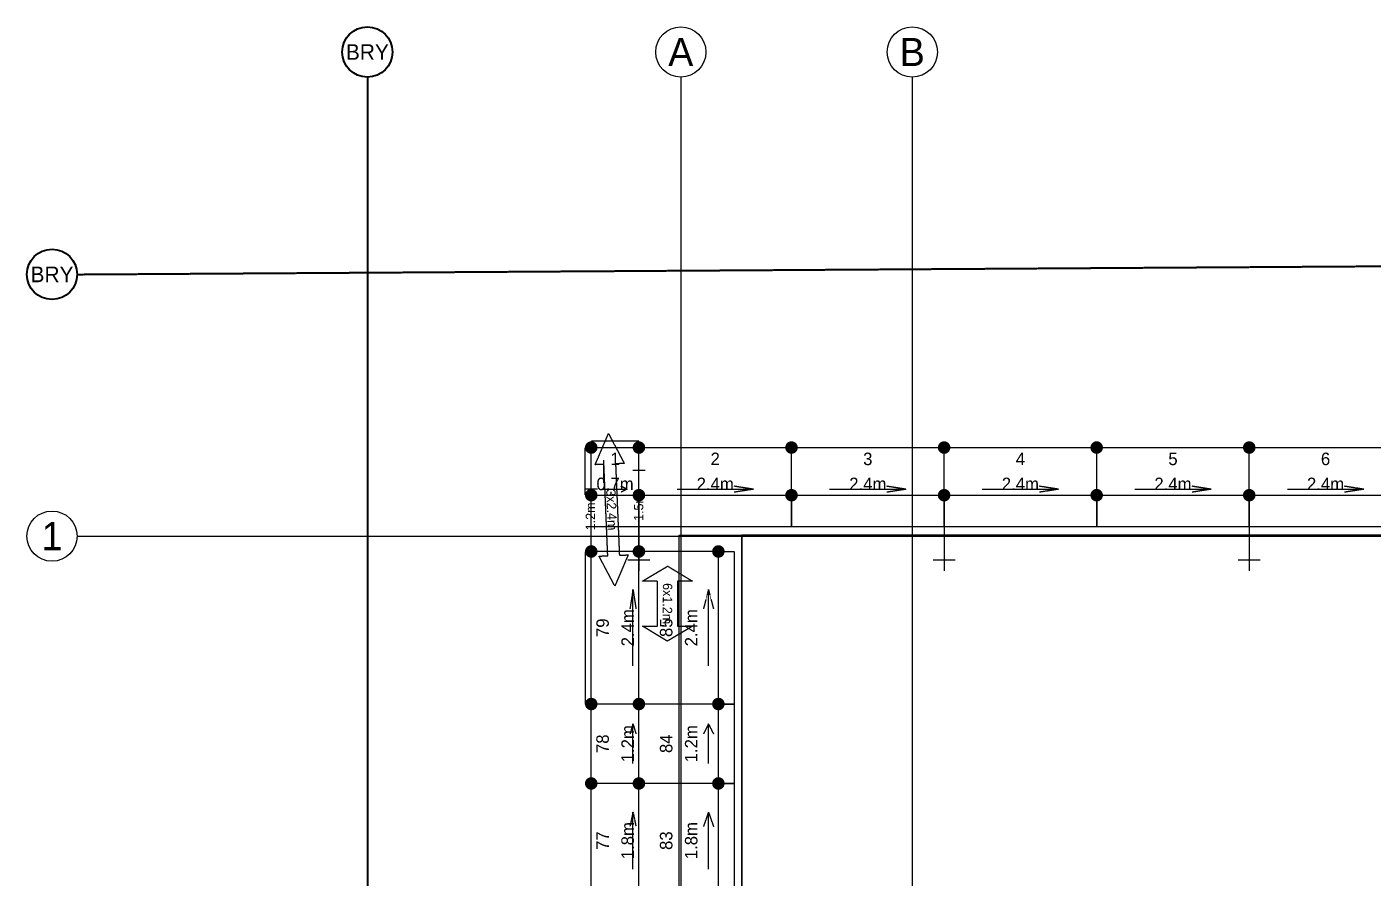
# Model space of a CAD drawing. Header units: millimetres. Extents: x -881708 to -119807, y 0 to 594021.
# Drawn here: x -734440 to -712922, y 448247 to 461855 of the extents above; entities that cross this region are included whole.
import ezdxf
from ezdxf.enums import TextEntityAlignment as Align

# ---------------------------------------------------------------- set-up
doc = ezdxf.new("R2010")
doc.units = ezdxf.units.MM
for name, pattern in [('ACAD_ISO02W100', [15, 12, -3]), ('KwikScaf_DASHED', [3.75, 2.5, -1.25]), ('KwikScaf_Line', [1, 1, 0])]:
    doc.linetypes.add(name, pattern=pattern)
for name, color, linetype in [('03 - Level Three', 201, 'CONTINUOUS'), ('04 - Level Four-Six', 112, 'CONTINUOUS'), ('07 - Level Seven', 140, 'CONTINUOUS'), ('08 - Level Eight', 30, 'CONTINUOUS'), ('Grid Lines', 1, 'CONTINUOUS'), ('KwikScaf Schematic', 7, 'CONTINUOUS')]:
    doc.layers.add(name, color=color, linetype=linetype)
doc.styles.add('Waco', font='vrinda.ttf', dxfattribs={"height": 250})

msp = doc.modelspace()

# ---------------------------------------------------------------- linework, layer by layer
at = {"layer": '03 - Level Three'}
msp.add_lwpolyline([(-703735.4, 440465.9), (-724015.3, 440465.9), (-724015.3, 453731.6), (-703457.3, 453731.6)], dxfattribs=at)
at = {"layer": '04 - Level Four-Six'}
msp.add_lwpolyline([(-700737.7, 440465.9), (-723014.2, 440465.9), (-723014.2, 453731.6), (-703457.3, 453731.6)], dxfattribs=at)
at = {"layer": '07 - Level Seven'}
msp.add_lwpolyline([(-700737.7, 440465.9), (-723014.2, 440465.9), (-723014.2, 453731.6), (-703457.3, 453731.6)], dxfattribs=at)
at = {"layer": '08 - Level Eight'}
msp.add_lwpolyline([(-723014.2, 453731.6), (-723014.2, 440481.8), (-722098.5, 440481.8), (-722098.5, 440465.9), (-700737.7, 440465.9), (-700737.7, 439567.5), (-699094.9, 439567.5), (-699094.9, 440465.9), (-691018.1, 440465.9), (-691018.1, 451986.9), (-693083.9, 451986.9), (-693083.9, 453731.6), (-696368.9, 453731.6), (-696368.9, 455517.6), (-703457.3, 454757), (-703457.3, 453731.6)], close=True, dxfattribs=at)
at = {"layer": 'Grid Lines', "color": 142, "linetype": 'ACAD_ISO02W100', "lineweight": 40}
for points in [[(-728998, 461052.8), (-728998, 433716.2)], [(-733637.7, 457898.9), (-676846.5, 458256.4)]]:
    msp.add_lwpolyline(points, dxfattribs=at)
at = {"layer": 'Grid Lines', "linetype": 'ACAD_ISO02W100'}
for points in [[(-723988, 461052.8), (-723988, 433716.2)], [(-720288, 461052.8), (-720288, 433716.2)], [(-733637.7, 453713.9), (-676846.5, 453713.9)]]:
    msp.add_lwpolyline(points, dxfattribs=at)
at = {"layer": 'Grid Lines', "color": 142, "lineweight": 40}
for centre in [(-728998, 461454.1), (-734038.9, 457898.9)]:
    msp.add_circle(centre, 401.2, dxfattribs=at)
at = {"layer": 'Grid Lines'}
for centre in [(-723988, 461454.1), (-720288, 461454.1), (-734038.9, 453713.9)]:
    msp.add_circle(centre, 401.2, dxfattribs=at)
at = {"layer": 'KwikScaf Schematic', "color": 3, "linetype": 'KwikScaf_Line'}
for p, q in [((-725356.7, 454856.2), (-725144.3, 455353.6)), ((-725144.3, 455353.6), (-724891.1, 454875.7)), ((-724657.3, 455130.1), (-722218.3, 455130.1)), ((-722218.3, 454368.1), (-722218.3, 455130.1)), ((-722218.3, 455130.1), (-719779.3, 455130.1)), ((-719779.3, 454368.1), (-719779.3, 455130.1)), ((-719779.3, 455130.1), (-717340.3, 455130.1)), ((-717340.3, 454368.1), (-717340.3, 455130.1)), ((-717340.3, 455130.1), (-714901.3, 455130.1)), ((-714901.3, 454368.1), (-714901.3, 455130.1)), ((-714901.3, 455130.1), (-712462.3, 455130.1)), ((-725216.8, 454862.1), (-725356.7, 454856.2)), ((-725155.5, 453400.4), (-725216.8, 454862.1)), ((-724891.1, 454875.7), (-725030.9, 454869.9)), ((-725030.9, 454869.9), (-724969.7, 453408.2)), ((-724757.3, 454768.7), (-724557.3, 454768.7)), ((-724657.3, 453368.7), (-724657.3, 454868.7)), ((-725519.3, 454468.7), (-725319.3, 454468.7)), ((-725419.3, 453368.7), (-725419.3, 454568.7)), ((-724047.6, 454463.4), (-722828.1, 454463.4)), ((-722828.1, 454463.4), (-723133, 454511)), ((-722828.1, 454463.4), (-723133, 454415.8)), ((-721608.6, 454463.4), (-720389.1, 454463.4)), ((-720389.1, 454463.4), (-720694, 454511)), ((-720389.1, 454463.4), (-720694, 454415.8)), ((-719169.6, 454463.4), (-717950.1, 454463.4)), ((-717950.1, 454463.4), (-718255, 454511)), ((-717950.1, 454463.4), (-718255, 454415.8)), ((-716730.6, 454463.4), (-715511.1, 454463.4)), ((-715511.1, 454463.4), (-715816, 454511)), ((-715511.1, 454463.4), (-715816, 454415.8)), ((-714291.6, 454463.4), (-713072.1, 454463.4)), ((-713072.1, 454463.4), (-713377, 454511)), ((-713072.1, 454463.4), (-713377, 454415.8)), ((-724657.3, 454368.1), (-722218.3, 454368.1)), ((-724657.3, 453860.1), (-724657.3, 454368.1)), ((-722218.3, 454368.1), (-722218.3, 453860.1)), ((-722218.3, 454368.1), (-719779.3, 454368.1)), ((-722218.3, 453860.1), (-722218.3, 454368.1)), ((-719779.3, 454368.1), (-719779.3, 453860.1)), ((-719779.3, 454368.1), (-717340.3, 454368.1)), ((-719779.3, 453860.1), (-719779.3, 454368.1)), ((-717340.3, 454368.1), (-717340.3, 453860.1)), ((-717340.3, 454368.1), (-714901.3, 454368.1)), ((-717340.3, 453860.1), (-717340.3, 454368.1)), ((-714901.3, 454368.1), (-714901.3, 453860.1)), ((-714901.3, 454368.1), (-712462.3, 454368.1)), ((-714901.3, 453860.1), (-714901.3, 454368.1)), ((-722218.3, 453860.1), (-724657.3, 453860.1)), ((-719779.3, 453860.1), (-722218.3, 453860.1)), ((-719779.3, 453860.1), (-719779.3, 453160.1)), ((-717340.3, 453860.1), (-719779.3, 453860.1)), ((-714901.3, 453860.1), (-717340.3, 453860.1)), ((-714901.3, 453860.1), (-714901.3, 453160.1)), ((-712462.3, 453860.1), (-714901.3, 453860.1)), ((-725519.3, 453468.7), (-725319.3, 453468.7)), ((-725419.3, 451029.7), (-725419.3, 453468.7)), ((-724657.3, 453468.7), (-725419.3, 453468.7)), ((-725295.4, 453394.5), (-725155.5, 453400.4)), ((-725042.1, 452916.7), (-725295.4, 453394.5)), ((-724829.8, 453414), (-725042.1, 452916.7)), ((-724969.7, 453408.2), (-724829.8, 453414)), ((-724757.3, 453468.7), (-724557.3, 453468.7)), ((-724657.3, 451029.7), (-724657.3, 453468.7)), ((-723387.3, 453468.7), (-724657.3, 453468.7)), ((-723387.3, 451029.7), (-723387.3, 453468.7)), ((-723387.3, 453468.7), (-723137.3, 453468.7)), ((-723137.3, 453468.7), (-723137.3, 451029.7)), ((-719954.3, 453335.1), (-719604.3, 453335.1)), ((-715076.3, 453335.1), (-714726.3, 453335.1)), ((-724752.6, 452858.9), (-724800.2, 452554.1)), ((-724752.6, 451639.4), (-724752.6, 452858.9)), ((-724752.6, 452858.9), (-724705, 452554.1)), ((-723546.1, 452858.9), (-723625.5, 452554.1)), ((-723546.1, 451639.4), (-723546.1, 452858.9)), ((-723546.1, 452858.9), (-723466.7, 452554.1)), ((-723137.3, 451029.7), (-723387.3, 451029.7))]:
    msp.add_line(p, q, dxfattribs=at)
at = {"layer": 'KwikScaf Schematic', "color": 4, "linetype": 'KwikScaf_DASHED'}
for p, q in [((-725519.3, 454368.1), (-725519.3, 455130.1)), ((-724657.3, 455230.1), (-725419.3, 455230.1)), ((-725219.3, 454568.1), (-725219.3, 454930.1))]:
    msp.add_line(p, q, dxfattribs=at)
at = {"layer": 'KwikScaf Schematic', "color": 4, "linetype": 'KwikScaf_Line'}
for p, q in [((-725419.3, 455130.1), (-724657.3, 455130.1)), ((-725419.3, 454368.1), (-725419.3, 455130.1)), ((-724657.3, 454368.1), (-724657.3, 455130.1)), ((-725228.8, 454463.4), (-724847.8, 454463.4)), ((-724847.8, 454463.4), (-724943.1, 454511)), ((-724847.8, 454463.4), (-724943.1, 454415.8)), ((-725419.3, 454368.1), (-724657.3, 454368.1)), ((-725419.3, 453860.1), (-725419.3, 454368.1)), ((-724657.3, 454368.1), (-724657.3, 453860.1)), ((-724657.3, 453860.1), (-725419.3, 453860.1)), ((-724657.3, 453860.1), (-724657.3, 453160.1)), ((-724832.3, 453335.1), (-724482.3, 453335.1))]:
    msp.add_line(p, q, dxfattribs=at)
at = {"layer": 'KwikScaf Schematic', "color": 3, "linetype": 'KwikScaf_DASHED'}
msp.add_line((-725519.3, 453468.7), (-725519.3, 451029.7), dxfattribs=at)
at = {"layer": 'KwikScaf Schematic', "color": 1, "linetype": 'KwikScaf_Line'}
for p, q in [((-724598.8, 452996.3), (-724197.6, 453234.2)), ((-724197.6, 453234.2), (-723798.8, 452992.1)), ((-724358.8, 452995), (-724598.8, 452996.3)), ((-724362.6, 452275), (-724358.8, 452995)), ((-724038.8, 452993.3), (-724042.6, 452273.3)), ((-723798.8, 452992.1), (-724038.8, 452993.3)), ((-724203.8, 452034.2), (-724602.6, 452276.3)), ((-724602.6, 452276.3), (-724362.6, 452275)), ((-723802.6, 452272.1), (-724203.8, 452034.2)), ((-724042.6, 452273.3), (-723802.6, 452272.1)), ((-725419.3, 449759.7), (-725419.3, 451029.7)), ((-724657.3, 451029.7), (-725419.3, 451029.7)), ((-724657.3, 449759.7), (-724657.3, 451029.7)), ((-724657.3, 449759.7), (-724657.3, 451029.7)), ((-723387.3, 451029.7), (-724657.3, 451029.7)), ((-723387.3, 449759.7), (-723387.3, 451029.7)), ((-723387.3, 451029.7), (-723137.3, 451029.7)), ((-723137.3, 451029.7), (-723137.3, 449759.7)), ((-724752.6, 450712.2), (-724800.2, 450553.4)), ((-724752.6, 450077.2), (-724752.6, 450712.2)), ((-724752.6, 450712.2), (-724705, 450553.4)), ((-723546.1, 450712.2), (-723625.5, 450553.4)), ((-723546.1, 450077.2), (-723546.1, 450712.2)), ((-723546.1, 450712.2), (-723466.7, 450553.4)), ((-723137.3, 449759.7), (-723387.3, 449759.7))]:
    msp.add_line(p, q, dxfattribs=at)
at = {"layer": 'KwikScaf Schematic', "color": 5, "linetype": 'KwikScaf_Line'}
for p, q in [((-725419.3, 447930.7), (-725419.3, 449759.7)), ((-724657.3, 449759.7), (-725419.3, 449759.7)), ((-724657.3, 447930.7), (-724657.3, 449759.7)), ((-724657.3, 447930.7), (-724657.3, 449759.7)), ((-723387.3, 449759.7), (-724657.3, 449759.7)), ((-723387.3, 447930.7), (-723387.3, 449759.7)), ((-723387.3, 449759.7), (-723137.3, 449759.7)), ((-723137.3, 449759.7), (-723137.3, 447930.7)), ((-724752.6, 449302.4), (-724800.2, 449073.8)), ((-724752.6, 448387.9), (-724752.6, 449302.4)), ((-724752.6, 449302.4), (-724705, 449073.8)), ((-723546.1, 449302.4), (-723625.5, 449073.8)), ((-723546.1, 448387.9), (-723546.1, 449302.4)), ((-723546.1, 449302.4), (-723466.7, 449073.8))]:
    msp.add_line(p, q, dxfattribs=at)
at = {"layer": 'KwikScaf Schematic', "color": 4, "linetype": 'KwikScaf_Line'}
for points in [[(-725419.3, 455180.1, 100, 100, -0.1989124), (-725384, 455165.5, 100, 100, -0.1989124), (-725369.3, 455130.1, 100, 100, -0.1989124), (-725384, 455094.8, 100, 100, -0.1989124), (-725419.3, 455080.1, 100, 100, -0.1989124), (-725454.7, 455094.8, 100, 100, -0.1989124), (-725469.3, 455130.1, 100, 100, -0.1989124), (-725454.7, 455165.5, 100, 100, -0.1989124)], [(-724657.3, 454418.1, 100, 100, -0.1989124), (-724622, 454403.5, 100, 100, -0.1989124), (-724607.3, 454368.1, 100, 100, -0.1989124), (-724622, 454332.8, 100, 100, -0.1989124), (-724657.3, 454318.1, 100, 100, -0.1989124), (-724692.7, 454332.8, 100, 100, -0.1989124), (-724707.3, 454368.1, 100, 100, -0.1989124), (-724692.7, 454403.5, 100, 100, -0.1989124)]]:
    msp.add_lwpolyline(points, format="xyseb", close=True, dxfattribs=at)
at = {"layer": 'KwikScaf Schematic', "color": 3, "linetype": 'KwikScaf_Line'}
for points in [[(-724657.3, 455180.1, 100, 100, -0.1989124), (-724622, 455165.5, 100, 100, -0.1989124), (-724607.3, 455130.1, 100, 100, -0.1989124), (-724622, 455094.8, 100, 100, -0.1989124), (-724657.3, 455080.1, 100, 100, -0.1989124), (-724692.7, 455094.8, 100, 100, -0.1989124), (-724707.3, 455130.1, 100, 100, -0.1989124), (-724692.7, 455165.5, 100, 100, -0.1989124)], [(-722218.3, 455180.1, 100, 100, -0.1989124), (-722183, 455165.5, 100, 100, -0.1989124), (-722168.3, 455130.1, 100, 100, -0.1989124), (-722183, 455094.8, 100, 100, -0.1989124), (-722218.3, 455080.1, 100, 100, -0.1989124), (-722253.7, 455094.8, 100, 100, -0.1989124), (-722268.3, 455130.1, 100, 100, -0.1989124), (-722253.7, 455165.5, 100, 100, -0.1989124)], [(-722218.3, 455180.1, 100, 100, -0.1989124), (-722183, 455165.5, 100, 100, -0.1989124), (-722168.3, 455130.1, 100, 100, -0.1989124), (-722183, 455094.8, 100, 100, -0.1989124), (-722218.3, 455080.1, 100, 100, -0.1989124), (-722253.7, 455094.8, 100, 100, -0.1989124), (-722268.3, 455130.1, 100, 100, -0.1989124), (-722253.7, 455165.5, 100, 100, -0.1989124)], [(-719779.3, 455180.1, 100, 100, -0.1989124), (-719744, 455165.5, 100, 100, -0.1989124), (-719729.3, 455130.1, 100, 100, -0.1989124), (-719744, 455094.8, 100, 100, -0.1989124), (-719779.3, 455080.1, 100, 100, -0.1989124), (-719814.7, 455094.8, 100, 100, -0.1989124), (-719829.3, 455130.1, 100, 100, -0.1989124), (-719814.7, 455165.5, 100, 100, -0.1989124)], [(-719779.3, 455180.1, 100, 100, -0.1989124), (-719744, 455165.5, 100, 100, -0.1989124), (-719729.3, 455130.1, 100, 100, -0.1989124), (-719744, 455094.8, 100, 100, -0.1989124), (-719779.3, 455080.1, 100, 100, -0.1989124), (-719814.7, 455094.8, 100, 100, -0.1989124), (-719829.3, 455130.1, 100, 100, -0.1989124), (-719814.7, 455165.5, 100, 100, -0.1989124)], [(-717340.3, 455180.1, 100, 100, -0.1989124), (-717305, 455165.5, 100, 100, -0.1989124), (-717290.3, 455130.1, 100, 100, -0.1989124), (-717305, 455094.8, 100, 100, -0.1989124), (-717340.3, 455080.1, 100, 100, -0.1989124), (-717375.7, 455094.8, 100, 100, -0.1989124), (-717390.3, 455130.1, 100, 100, -0.1989124), (-717375.7, 455165.5, 100, 100, -0.1989124)], [(-717340.3, 455180.1, 100, 100, -0.1989124), (-717305, 455165.5, 100, 100, -0.1989124), (-717290.3, 455130.1, 100, 100, -0.1989124), (-717305, 455094.8, 100, 100, -0.1989124), (-717340.3, 455080.1, 100, 100, -0.1989124), (-717375.7, 455094.8, 100, 100, -0.1989124), (-717390.3, 455130.1, 100, 100, -0.1989124), (-717375.7, 455165.5, 100, 100, -0.1989124)], [(-714901.3, 455180.1, 100, 100, -0.1989124), (-714866, 455165.5, 100, 100, -0.1989124), (-714851.3, 455130.1, 100, 100, -0.1989124), (-714866, 455094.8, 100, 100, -0.1989124), (-714901.3, 455080.1, 100, 100, -0.1989124), (-714936.7, 455094.8, 100, 100, -0.1989124), (-714951.3, 455130.1, 100, 100, -0.1989124), (-714936.7, 455165.5, 100, 100, -0.1989124)], [(-714901.3, 455180.1, 100, 100, -0.1989124), (-714866, 455165.5, 100, 100, -0.1989124), (-714851.3, 455130.1, 100, 100, -0.1989124), (-714866, 455094.8, 100, 100, -0.1989124), (-714901.3, 455080.1, 100, 100, -0.1989124), (-714936.7, 455094.8, 100, 100, -0.1989124), (-714951.3, 455130.1, 100, 100, -0.1989124), (-714936.7, 455165.5, 100, 100, -0.1989124)], [(-722218.3, 454418.1, 100, 100, -0.1989124), (-722183, 454403.5, 100, 100, -0.1989124), (-722168.3, 454368.1, 100, 100, -0.1989124), (-722183, 454332.8, 100, 100, -0.1989124), (-722218.3, 454318.1, 100, 100, -0.1989124), (-722253.7, 454332.8, 100, 100, -0.1989124), (-722268.3, 454368.1, 100, 100, -0.1989124), (-722253.7, 454403.5, 100, 100, -0.1989124)], [(-719779.3, 454418.1, 100, 100, -0.1989124), (-719744, 454403.5, 100, 100, -0.1989124), (-719729.3, 454368.1, 100, 100, -0.1989124), (-719744, 454332.8, 100, 100, -0.1989124), (-719779.3, 454318.1, 100, 100, -0.1989124), (-719814.7, 454332.8, 100, 100, -0.1989124), (-719829.3, 454368.1, 100, 100, -0.1989124), (-719814.7, 454403.5, 100, 100, -0.1989124)], [(-717340.3, 454418.1, 100, 100, -0.1989124), (-717305, 454403.5, 100, 100, -0.1989124), (-717290.3, 454368.1, 100, 100, -0.1989124), (-717305, 454332.8, 100, 100, -0.1989124), (-717340.3, 454318.1, 100, 100, -0.1989124), (-717375.7, 454332.8, 100, 100, -0.1989124), (-717390.3, 454368.1, 100, 100, -0.1989124), (-717375.7, 454403.5, 100, 100, -0.1989124)], [(-714901.3, 454418.1, 100, 100, -0.1989124), (-714866, 454403.5, 100, 100, -0.1989124), (-714851.3, 454368.1, 100, 100, -0.1989124), (-714866, 454332.8, 100, 100, -0.1989124), (-714901.3, 454318.1, 100, 100, -0.1989124), (-714936.7, 454332.8, 100, 100, -0.1989124), (-714951.3, 454368.1, 100, 100, -0.1989124), (-714936.7, 454403.5, 100, 100, -0.1989124)]]:
    msp.add_lwpolyline(points, format="xyseb", close=True, dxfattribs=at)
at = {"layer": 'KwikScaf Schematic', "color": 4, "linetype": 'KwikScaf_Line', "const_width": 100}
for points in [[(-724657.3, 455180.1, -0.1989124), (-724622, 455165.5, -0.1989124), (-724607.3, 455130.1, -0.1989124), (-724622, 455094.8, -0.1989124), (-724657.3, 455080.1, -0.1989124), (-724692.7, 455094.8, -0.1989124), (-724707.3, 455130.1, -0.1989124), (-724692.7, 455165.5, -0.1989124)], [(-725419.3, 454418.1, -0.1989124), (-725384, 454403.5, -0.1989124), (-725369.3, 454368.1, -0.1989124), (-725384, 454332.8, -0.1989124), (-725419.3, 454318.1, -0.1989124), (-725454.7, 454332.8, -0.1989124), (-725469.3, 454368.1, -0.1989124), (-725454.7, 454403.5, -0.1989124)]]:
    msp.add_lwpolyline(points, format="xyb", close=True, dxfattribs=at)
at = {"layer": 'KwikScaf Schematic', "color": 3, "linetype": 'KwikScaf_Line', "const_width": 100}
for points in [[(-724657.3, 454418.1, -0.1989124), (-724622, 454403.5, -0.1989124), (-724607.3, 454368.1, -0.1989124), (-724622, 454332.8, -0.1989124), (-724657.3, 454318.1, -0.1989124), (-724692.7, 454332.8, -0.1989124), (-724707.3, 454368.1, -0.1989124), (-724692.7, 454403.5, -0.1989124)], [(-722218.3, 454418.1, -0.1989124), (-722183, 454403.5, -0.1989124), (-722168.3, 454368.1, -0.1989124), (-722183, 454332.8, -0.1989124), (-722218.3, 454318.1, -0.1989124), (-722253.7, 454332.8, -0.1989124), (-722268.3, 454368.1, -0.1989124), (-722253.7, 454403.5, -0.1989124)], [(-719779.3, 454418.1, -0.1989124), (-719744, 454403.5, -0.1989124), (-719729.3, 454368.1, -0.1989124), (-719744, 454332.8, -0.1989124), (-719779.3, 454318.1, -0.1989124), (-719814.7, 454332.8, -0.1989124), (-719829.3, 454368.1, -0.1989124), (-719814.7, 454403.5, -0.1989124)], [(-717340.3, 454418.1, -0.1989124), (-717305, 454403.5, -0.1989124), (-717290.3, 454368.1, -0.1989124), (-717305, 454332.8, -0.1989124), (-717340.3, 454318.1, -0.1989124), (-717375.7, 454332.8, -0.1989124), (-717390.3, 454368.1, -0.1989124), (-717375.7, 454403.5, -0.1989124)], [(-714901.3, 454418.1, -0.1989124), (-714866, 454403.5, -0.1989124), (-714851.3, 454368.1, -0.1989124), (-714866, 454332.8, -0.1989124), (-714901.3, 454318.1, -0.1989124), (-714936.7, 454332.8, -0.1989124), (-714951.3, 454368.1, -0.1989124), (-714936.7, 454403.5, -0.1989124)], [(-725469.3, 453468.7, -0.1989124), (-725454.7, 453504.1, -0.1989124), (-725419.3, 453518.7, -0.1989124), (-725384, 453504.1, -0.1989124), (-725369.3, 453468.7, -0.1989124), (-725384, 453433.3, -0.1989124), (-725419.3, 453418.7, -0.1989124), (-725454.7, 453433.3, -0.1989124)], [(-724707.3, 453468.7, -0.1989124), (-724692.7, 453504.1, -0.1989124), (-724657.3, 453518.7, -0.1989124), (-724622, 453504.1, -0.1989124), (-724607.3, 453468.7, -0.1989124), (-724622, 453433.3, -0.1989124), (-724657.3, 453418.7, -0.1989124), (-724692.7, 453433.3, -0.1989124)], [(-724707.3, 453468.7, -0.1989124), (-724692.7, 453504.1, -0.1989124), (-724657.3, 453518.7, -0.1989124), (-724622, 453504.1, -0.1989124), (-724607.3, 453468.7, -0.1989124), (-724622, 453433.3, -0.1989124), (-724657.3, 453418.7, -0.1989124), (-724692.7, 453433.3, -0.1989124)], [(-723437.3, 453468.7, -0.1989124), (-723422.7, 453504.1, -0.1989124), (-723387.3, 453518.7, -0.1989124), (-723352, 453504.1, -0.1989124), (-723337.3, 453468.7, -0.1989124), (-723352, 453433.3, -0.1989124), (-723387.3, 453418.7, -0.1989124), (-723422.7, 453433.3, -0.1989124)], [(-725469.3, 451029.7, -0.1989124), (-725454.7, 451065.1, -0.1989124), (-725419.3, 451079.7, -0.1989124), (-725384, 451065.1, -0.1989124), (-725369.3, 451029.7, -0.1989124), (-725384, 450994.3, -0.1989124), (-725419.3, 450979.7, -0.1989124), (-725454.7, 450994.3, -0.1989124)], [(-724707.3, 451029.7, -0.1989124), (-724692.7, 451065.1, -0.1989124), (-724657.3, 451079.7, -0.1989124), (-724622, 451065.1, -0.1989124), (-724607.3, 451029.7, -0.1989124), (-724622, 450994.3, -0.1989124), (-724657.3, 450979.7, -0.1989124), (-724692.7, 450994.3, -0.1989124)], [(-724707.3, 451029.7, -0.1989124), (-724692.7, 451065.1, -0.1989124), (-724657.3, 451079.7, -0.1989124), (-724622, 451065.1, -0.1989124), (-724607.3, 451029.7, -0.1989124), (-724622, 450994.3, -0.1989124), (-724657.3, 450979.7, -0.1989124), (-724692.7, 450994.3, -0.1989124)], [(-723437.3, 451029.7, -0.1989124), (-723422.7, 451065.1, -0.1989124), (-723387.3, 451079.7, -0.1989124), (-723352, 451065.1, -0.1989124), (-723337.3, 451029.7, -0.1989124), (-723352, 450994.3, -0.1989124), (-723387.3, 450979.7, -0.1989124), (-723422.7, 450994.3, -0.1989124)]]:
    msp.add_lwpolyline(points, format="xyb", close=True, dxfattribs=at)
at = {"layer": 'KwikScaf Schematic', "color": 1, "linetype": 'KwikScaf_Line', "const_width": 100}
for points in [[(-725469.3, 451029.7, -0.1989124), (-725454.7, 451065.1, -0.1989124), (-725419.3, 451079.7, -0.1989124), (-725384, 451065.1, -0.1989124), (-725369.3, 451029.7, -0.1989124), (-725384, 450994.3, -0.1989124), (-725419.3, 450979.7, -0.1989124), (-725454.7, 450994.3, -0.1989124)], [(-724707.3, 451029.7, -0.1989124), (-724692.7, 451065.1, -0.1989124), (-724657.3, 451079.7, -0.1989124), (-724622, 451065.1, -0.1989124), (-724607.3, 451029.7, -0.1989124), (-724622, 450994.3, -0.1989124), (-724657.3, 450979.7, -0.1989124), (-724692.7, 450994.3, -0.1989124)], [(-724707.3, 451029.7, -0.1989124), (-724692.7, 451065.1, -0.1989124), (-724657.3, 451079.7, -0.1989124), (-724622, 451065.1, -0.1989124), (-724607.3, 451029.7, -0.1989124), (-724622, 450994.3, -0.1989124), (-724657.3, 450979.7, -0.1989124), (-724692.7, 450994.3, -0.1989124)], [(-723437.3, 451029.7, -0.1989124), (-723422.7, 451065.1, -0.1989124), (-723387.3, 451079.7, -0.1989124), (-723352, 451065.1, -0.1989124), (-723337.3, 451029.7, -0.1989124), (-723352, 450994.3, -0.1989124), (-723387.3, 450979.7, -0.1989124), (-723422.7, 450994.3, -0.1989124)], [(-725469.3, 449759.7, -0.1989124), (-725454.7, 449795.1, -0.1989124), (-725419.3, 449809.7, -0.1989124), (-725384, 449795.1, -0.1989124), (-725369.3, 449759.7, -0.1989124), (-725384, 449724.3, -0.1989124), (-725419.3, 449709.7, -0.1989124), (-725454.7, 449724.3, -0.1989124)], [(-724707.3, 449759.7, -0.1989124), (-724692.7, 449795.1, -0.1989124), (-724657.3, 449809.7, -0.1989124), (-724622, 449795.1, -0.1989124), (-724607.3, 449759.7, -0.1989124), (-724622, 449724.3, -0.1989124), (-724657.3, 449709.7, -0.1989124), (-724692.7, 449724.3, -0.1989124)], [(-724707.3, 449759.7, -0.1989124), (-724692.7, 449795.1, -0.1989124), (-724657.3, 449809.7, -0.1989124), (-724622, 449795.1, -0.1989124), (-724607.3, 449759.7, -0.1989124), (-724622, 449724.3, -0.1989124), (-724657.3, 449709.7, -0.1989124), (-724692.7, 449724.3, -0.1989124)], [(-723437.3, 449759.7, -0.1989124), (-723422.7, 449795.1, -0.1989124), (-723387.3, 449809.7, -0.1989124), (-723352, 449795.1, -0.1989124), (-723337.3, 449759.7, -0.1989124), (-723352, 449724.3, -0.1989124), (-723387.3, 449709.7, -0.1989124), (-723422.7, 449724.3, -0.1989124)]]:
    msp.add_lwpolyline(points, format="xyb", close=True, dxfattribs=at)
at = {"layer": 'KwikScaf Schematic', "color": 5, "linetype": 'KwikScaf_Line', "const_width": 100}
for points in [[(-725469.3, 449759.7, -0.1989124), (-725454.7, 449795.1, -0.1989124), (-725419.3, 449809.7, -0.1989124), (-725384, 449795.1, -0.1989124), (-725369.3, 449759.7, -0.1989124), (-725384, 449724.3, -0.1989124), (-725419.3, 449709.7, -0.1989124), (-725454.7, 449724.3, -0.1989124)], [(-724707.3, 449759.7, -0.1989124), (-724692.7, 449795.1, -0.1989124), (-724657.3, 449809.7, -0.1989124), (-724622, 449795.1, -0.1989124), (-724607.3, 449759.7, -0.1989124), (-724622, 449724.3, -0.1989124), (-724657.3, 449709.7, -0.1989124), (-724692.7, 449724.3, -0.1989124)], [(-724707.3, 449759.7, -0.1989124), (-724692.7, 449795.1, -0.1989124), (-724657.3, 449809.7, -0.1989124), (-724622, 449795.1, -0.1989124), (-724607.3, 449759.7, -0.1989124), (-724622, 449724.3, -0.1989124), (-724657.3, 449709.7, -0.1989124), (-724692.7, 449724.3, -0.1989124)], [(-723437.3, 449759.7, -0.1989124), (-723422.7, 449795.1, -0.1989124), (-723387.3, 449809.7, -0.1989124), (-723352, 449795.1, -0.1989124), (-723337.3, 449759.7, -0.1989124), (-723352, 449724.3, -0.1989124), (-723387.3, 449709.7, -0.1989124), (-723422.7, 449724.3, -0.1989124)]]:
    msp.add_lwpolyline(points, format="xyb", close=True, dxfattribs=at)

# ---------------------------------------------------------------- texts
at = {"layer": 'Grid Lines', "color": 142, "char_height": 250, "attachment_point": 5, "style": 'Waco'}
for insert in [(-728998, 461454.1), (-734038.9, 457898.9)]:
    msp.add_mtext_dynamic_manual_height_columns('BRY', width=637.099, gutter_width=1250, heights=[0], dxfattribs=dict(at, insert=insert))
at = {"layer": 'Grid Lines', "char_height": 450, "attachment_point": 5, "style": 'Waco'}
for s, insert in [('A', (-723988, 461454.1)), ('B', (-720288, 461454.1)), ('1', (-734038.9, 453713.9))]:
    msp.add_mtext_dynamic_manual_height_columns(s, width=637.099, gutter_width=1250, heights=[0], dxfattribs=dict(at, insert=insert))
at = {"layer": 'KwikScaf Schematic'}
for s, p in [('1', (-725038.3, 454949.1)), ('2', (-723437.8, 454949.1)), ('3', (-720998.8, 454949.1)), ('4', (-718559.8, 454949.1)), ('5', (-716120.8, 454949.1)), ('6', (-713681.8, 454949.1)), ('0.7m', (-725038.3, 454549.1)), ('2.4m', (-723437.8, 454549.1)), ('2.4m', (-720998.8, 454549.1)), ('2.4m', (-718559.8, 454549.1)), ('2.4m', (-716120.8, 454549.1)), ('2.4m', (-713681.8, 454549.1))]:
    msp.add_text(s, height=200, dxfattribs=at).set_placement(p, align=Align.MIDDLE_CENTER)
for s, height, rotation, p in [('3x2.4m', 150, 272.40071, (-725093.2, 454135.1)), ('6x1.2m', 150, 269.69987, (-724200.7, 452634.2)), ('2.4m', 200, 90, (-724838.3, 452249.2)), ('2.4m', 200, 90, (-723822.3, 452249.2)), ('79', 200, 90, (-725238.3, 452249.2)), ('85', 200, 90, (-724222.3, 452249.2)), ('1.2m', 200, 90, (-724838.3, 450394.7)), ('1.2m', 200, 90, (-723822.3, 450394.7)), ('78', 200, 90, (-725238.3, 450394.7)), ('84', 200, 90, (-724222.3, 450394.7)), ('1.8m', 200, 90, (-724838.3, 448845.2)), ('1.8m', 200, 90, (-723822.3, 448845.2)), ('77', 200, 90, (-725238.3, 448845.2)), ('83', 200, 90, (-724222.3, 448845.2))]:
    msp.add_text(s, height=height, rotation=rotation, dxfattribs=at).set_placement(p, align=Align.MIDDLE_CENTER)
for s, p in [('1.5m', (-724587.3, 454179.7)), ('1.2m', (-725357.3, 454029.7))]:
    msp.add_text(s, height=150, rotation=90, dxfattribs=at).set_placement(p, align=Align.CENTER)

doc.saveas('drawing.dxf')
